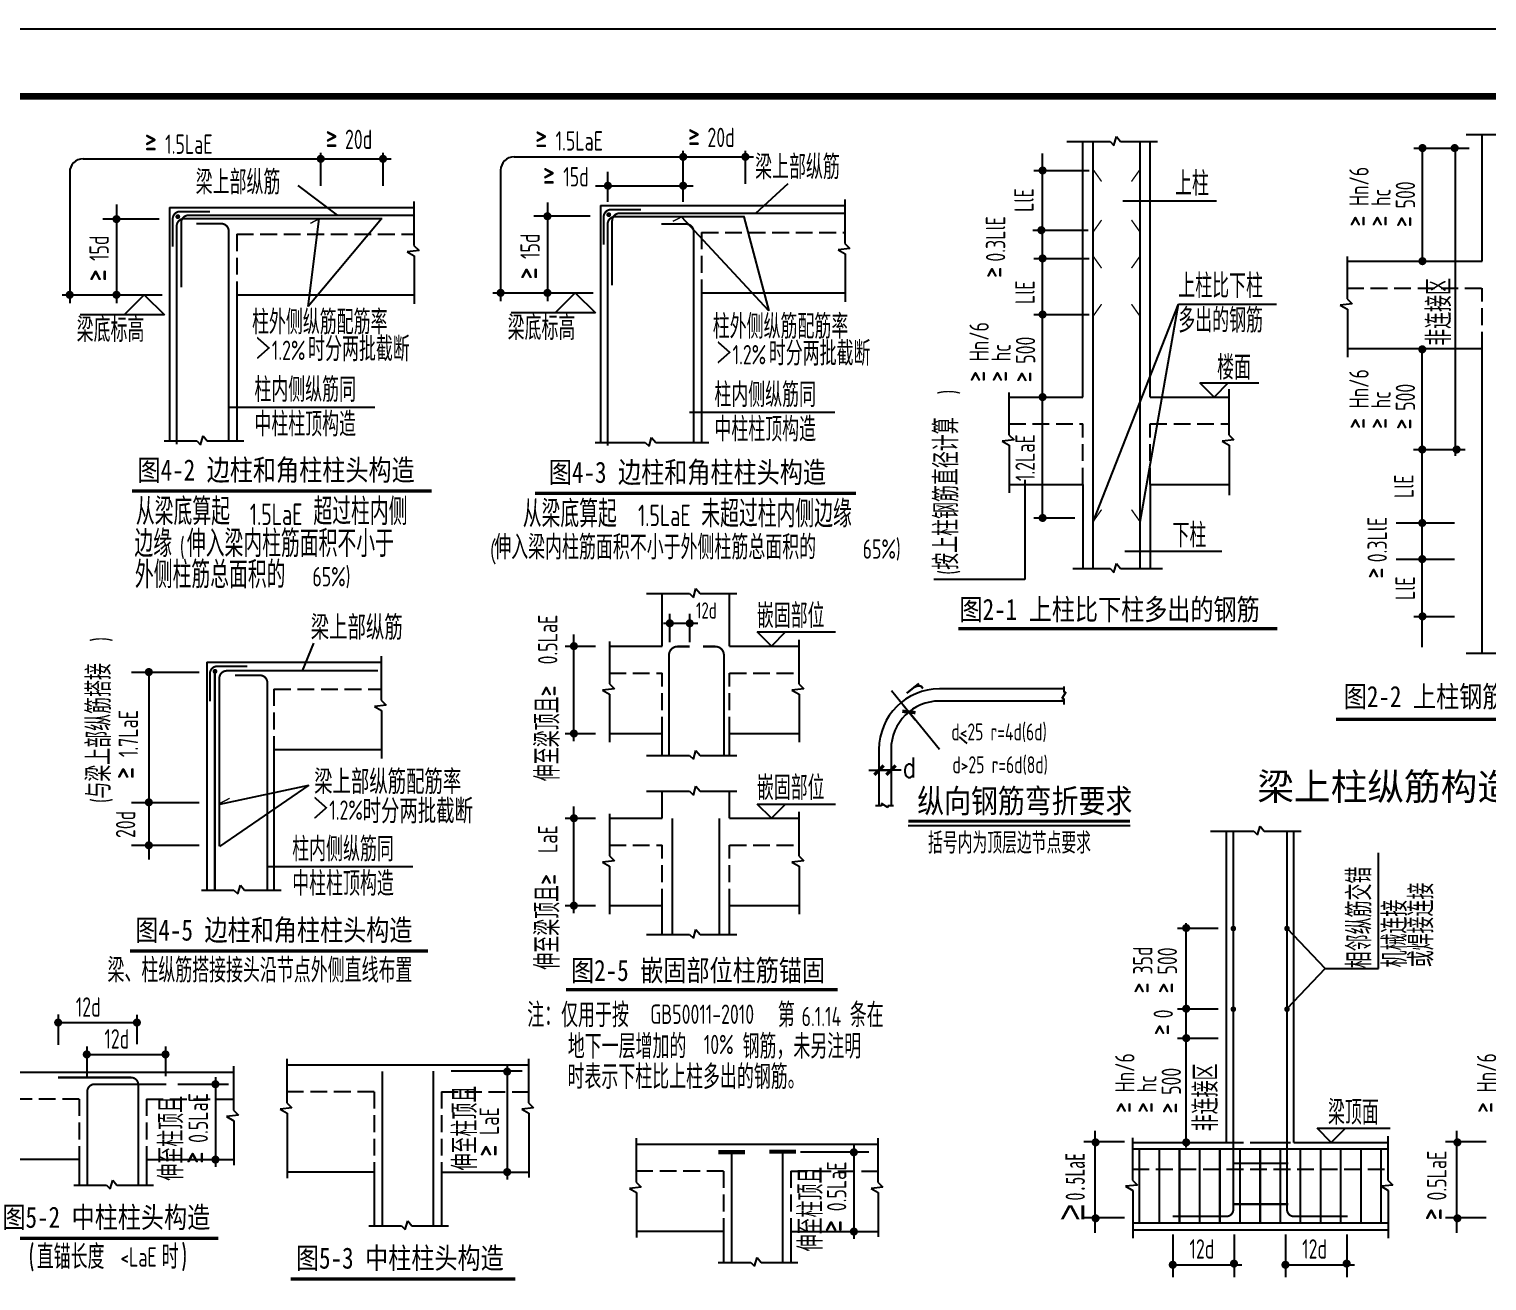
# Model space of a CAD drawing. Extents: x 250899 to 636064, y 268083 to 317384.
# Drawn here: x 470606 to 492294, y 295121 to 313733 of the extents above; entities that cross this region are included whole.
import ezdxf

# ---------------------------------------------------------------- set-up
doc = ezdxf.new("R2010")
doc.units = 0
doc.header["$LTSCALE"] = 1000
doc.header["$MEASUREMENT"] = 0
doc.linetypes.add('DASH', pattern=[0.35, 0.25, -0.1])
for name, color, linetype in [('PUB_TITLE', 4, 'Continuous'), ('TEXT', 7, 'Continuous'), ('文字', 7, 'Continuous'), ('标注', 3, 'Continuous'), ('轮廓', 2, 'Continuous'), ('轮廓1', 30, 'Continuous'), ('钢筋1', 1, 'Continuous')]:
    doc.layers.add(name, color=color, linetype=linetype)
doc.styles.add('-宋体', font='SimSun.ttf', dxfattribs={"width": 0.8})
doc.styles.add('10', font='SimSun.ttf', dxfattribs={"width": 0.7, "height": 300})
doc.styles.add('_HZTXT', font='gs_txt.shx', dxfattribs={"width": 0.8, "bigfont": 'gs_hztxt.shx'})
doc.styles.add('_TXT', font='TXT', dxfattribs={"width": 1.028571})
doc.styles.add('BW_Rein', font='Tssdeng.shx', dxfattribs={"width": 0.7, "bigfont": 'hztxt.shx'})
doc.styles.add('DIM_FONT', font='SIMPLEX.shx', dxfattribs={"width": 0.8})
doc.styles.add('HZ', font='txt', dxfattribs={"width": 0.8, "bigfont": 'hztxt'})
doc.dimstyles.new('AXIS', dxfattribs={"dimtxt": 300, "dimasz": 1, "dimexe": 250, "dimexo": 300, "dimgap": 150, "dimtad": 1, "dimdec": 0, "dimzin": 0, "dimdsep": 46, "dimtxsty": 'DIM_FONT', "dimblk": '_DIMX', "dimcen": 0.9, "dimse1": 1, "dimse2": 1, "dimclrt": 7, "dimadec": 0, "dimazin": 0, "dimtfac": 1, "dimtdec": 0, "dimtix": 1, "dimtmove": 2, "dimatfit": 3, "dimldrblk": '_DIMX', "dimfxl": 1, "dimtolj": 1, "dimtzin": 0, "dimarcsym": 0})
doc.dimstyles.new('NORMAL', dxfattribs={"dimtxt": 300, "dimasz": 1, "dimexe": 250, "dimexo": 300, "dimgap": 150, "dimtad": 1, "dimdec": 0, "dimzin": 0, "dimdsep": 46, "dimtxsty": 'DIM_FONT', "dimblk": '_DIMX', "dimcen": -100, "dimdle": 100, "dimclrt": 7, "dimadec": 0, "dimazin": 0, "dimtfac": 0.001125, "dimtdec": 0, "dimtix": 1, "dimtmove": 2, "dimatfit": 3, "dimldrblk": '_DIMX', "dimfxl": 1, "dimtolj": 1, "dimtzin": 0, "dimarcsym": 0})

# ---------------------------------------------------------------- blocks, each defined once
blk = doc.blocks.new('_DIMX')
blk.add_line((-150, 0), (150, 0))
at = {"const_width": 50}
blk.add_lwpolyline([(-70, -70), (70, 70)], dxfattribs=at)
blk = doc.blocks.new('*D200')
at = {"layer": 'Defpoints', "color": 0, "transparency": 16777216}
for p in [(483695, 303580), (484150, 303022)]:
    blk.add_point(p, dxfattribs=at)
at = {"layer": '标注', "color": 0, "lineweight": -2, "transparency": 16777216}
for p, q in [((483437, 303897), (483694, 303581)), ((484150, 303022), (483695, 303580))]:
    blk.add_line(p, q, dxfattribs=at)
at = {"layer": '标注', "color": 0, "lineweight": -2, "transparency": 16777216, "rotation": 309.1914597175174}
blk.add_blockref('_DIMX', (483695, 303580), dxfattribs=at)
at = {"layer": '标注', "color": 7, "transparency": 16777216, "insert": (483817, 303945), "char_height": 350, "attachment_point": 5, "rotation": 309.1915, "style": 'DIM_FONT'}
blk.add_mtext('\\A1;r', dxfattribs=at)
blk = doc.blocks.new('*D199')
at = {"layer": 'Defpoints', "color": 0, "transparency": 16777216}
for p in [(483249, 302715), (483249, 302552), (483429, 302552)]:
    blk.add_point(p, dxfattribs=at)
at = {"layer": '标注', "color": 0, "lineweight": -2, "transparency": 16777216}
for p, q in [((483248, 302715), (483247, 302715)), ((483429, 302715), (483249, 302715)), ((483430, 302715), (483431, 302715))]:
    blk.add_line(p, q, dxfattribs=at)
blk.add_blockref('_DIMX', (483249, 302715), dxfattribs=at)
at = {"layer": '标注', "color": 0, "lineweight": -2, "transparency": 16777216, "rotation": 180}
blk.add_blockref('_DIMX', (483429, 302715), dxfattribs=at)
at = {"layer": '标注', "color": 7, "transparency": 16777216, "insert": (483702, 302754), "char_height": 300, "attachment_point": 5, "style": 'DIM_FONT'}
blk.add_mtext('\\A1;d', dxfattribs=at)

msp = doc.modelspace()

# ---------------------------------------------------------------- linework, layer by layer
at = {"layer": 'PUB_TITLE'}
msp.add_lwpolyline([(448275.8, 271733.2), (507675.8, 271733.2), (507675.8, 313733.2), (448275.8, 313733.2)], close=True, dxfattribs=at)
at = {"layer": 'PUB_TITLE', "const_width": 100}
msp.add_lwpolyline([(450775.8, 272733.2), (506675.8, 272733.2), (506675.8, 312733.2), (450775.8, 312733.2)], close=True, dxfattribs=at)
at = {"layer": '文字'}
for p, q in [((484443.4, 303212), (484556.8, 303108.8)), ((483684.4, 301891.6), (486985.4, 301891.6)), ((487096.2, 296544), (486919.4, 296526.3)), ((487021.1, 296619.2), (487096.2, 296544))]:
    msp.add_line(p, q, dxfattribs=at)
at = {"layer": '文字', "const_width": 30}
for points in [[(473296.2, 311021.8), (472852.2, 311021.8, 0.4142136), (472742.2, 310911.8), (472742.2, 310500.4)], [(479708, 311050.9), (479264, 311050.9, 0.4142136), (479154, 310940.9), (479154, 310529.4)], [(473850, 304260.1), (473406, 304260.1, 0.4142136), (473296, 304150.1), (473296, 303738.7)]]:
    msp.add_lwpolyline(points, format="xyb", dxfattribs=at)
at = {"layer": '文字', "const_width": 36}
for points in [[(479211.5, 310974.7, 1), (479247.5, 310974.7, 1)], [(472799.6, 310945.6, 1), (472835.6, 310945.6, 1)], [(473353.4, 304183.9, 1), (473389.4, 304183.9, 1)]]:
    msp.add_lwpolyline(points, format="xyb", close=True, dxfattribs=at)
at = {"layer": '文字'}
for points, const_width in [([(472138.8, 306866.1), (476594.5, 306866.1)], 50), ([(478129.9, 306831.7), (482908.9, 306831.7)], 50), ([(484429.7, 304817.1), (489177.7, 304817.1)], 50), ([(490049.7, 303469.7), (494889.1, 303469.7)], 50), ([(483686.1, 301955), (486985.4, 301955)], 45), ([(472105.5, 300024.8), (476538.6, 300024.8)], 50), ([(478595.2, 299448.7), (482637.2, 299448.7)], 50), ([(470128.4, 295753.9), (473419.8, 295753.9)], 50), ([(474495, 295147), (477841.8, 295147)], 50)]:
    msp.add_lwpolyline(points, dxfattribs=dict(at, const_width=const_width))
at = {"layer": '标注'}
for p, q in [((486745.9, 312005), (486784.8, 312135.8)), ((486784.8, 312135.8), (486844.9, 312061.6)), ((491987.1, 312168.2), (492630.1, 312168.2)), ((474944.9, 311405.6), (474944.9, 311894.2)), ((475871, 311405.6), (475871, 311894.2)), ((480336.8, 311165.1), (480336.8, 311923.2)), ((481262.9, 311434.6), (481262.9, 311923.2)), ((485684.3, 308262.4), (485684.3, 311883.6)), ((486046.4, 312061.6), (486689.4, 312061.6)), ((486689.4, 312061.6), (486745.9, 312005)), ((486844.9, 312061.6), (487394.4, 312061.6)), ((491207.2, 311965.5), (492030.1, 311965.5)), ((491336, 310283.6), (491336, 311965.5)), ((491828.8, 307391), (491828.8, 311909.3)), ((471409.2, 311805.3), (475992.6, 311805.3)), ((477821, 311834.4), (481384.4, 311834.4)), ((471209.2, 311605.3), (471209.2, 309657.4)), ((477621, 311634.4), (477621, 309686.4)), ((479216.7, 311165.1), (479216.7, 311610)), ((481417.6, 310995.5), (481897.8, 311439.8)), ((485555.5, 311632.1), (486378.4, 311632.1)), ((475195.2, 310966.4), (474607, 311410.8)), ((479031.2, 311403.1), (480486.3, 311403.1)), ((471905.6, 311127.2), (471905.6, 309657.4)), ((476331.7, 311170.2), (476331.7, 310516.7)), ((478317.4, 311156.2), (478317.4, 309686.4)), ((482743.5, 311199.3), (482743.5, 310545.8)), ((486876.1, 311181.2), (488271.6, 311181.2)), ((471704.8, 310914.7), (472539, 310914.7)), ((474756.5, 309611), (474922.2, 310914.1)), ((475848.6, 310914.1), (474756.5, 309611)), ((478116.6, 310958.3), (478950.8, 310958.3)), ((481611.6, 309545.7), (480314.1, 310943.2)), ((481240.5, 310943.2), (481611.6, 309545.7)), ((485537.2, 310744), (486360.1, 310744)), ((476406.8, 310441.6), (476230.1, 310423.9)), ((476230.1, 310423.9), (476336.1, 310362)), ((476331.7, 310516.7), (476406.8, 310441.6)), ((476336.1, 310362), (476336.1, 309651)), ((482818.6, 310470.6), (482641.9, 310452.9)), ((482641.9, 310452.9), (482747.9, 310391)), ((482743.5, 310545.8), (482818.6, 310470.6)), ((482747.9, 310391), (482747.9, 309680.1)), ((490215.1, 310351.3), (490215.1, 309723.1)), ((485555.5, 310324.5), (486378.4, 310324.5)), ((471095.1, 309783.1), (472584, 309783.1)), ((472318.1, 309783.8), (472018.1, 309483.8)), ((472318.1, 309783.8), (472618.1, 309483.8)), ((477507, 309812.1), (478995.8, 309812.1)), ((478730, 309812.8), (478430, 309512.8)), ((478730, 309812.8), (479030, 309512.8)), ((490215.1, 309723.1), (490290.2, 309648)), ((472618.1, 309483.8), (471364.9, 309483.8)), ((479030, 309512.8), (477776.7, 309512.8)), ((485555.5, 309489.9), (486378.4, 309489.9)), ((486434.3, 306408.6), (487707.9, 309646.2)), ((487134.3, 306408.6), (487707.9, 309646.2)), ((487707.9, 309646.2), (489165.4, 309646.2)), ((490290.2, 309648), (490113.4, 309630.3)), ((490113.4, 309630.3), (490219.5, 309568.4)), ((490219.5, 309568.4), (490219.5, 308857.4)), ((491332.9, 304543.7), (491332.9, 308983.6)), ((485684.3, 306465.1), (485684.3, 308548.8)), ((488235.4, 308262.4), (488025.4, 308472.4)), ((488025.4, 308472.4), (488901.6, 308472.4)), ((488445.4, 308472.4), (488235.4, 308262.4)), ((485184.3, 308330), (485184.3, 307701.9)), ((488455.2, 308382.2), (488455.2, 307701.9)), ((473586.7, 308114.4), (475749, 308114.4)), ((480430.9, 308038.3), (482593.2, 308038.3)), ((472616.9, 307609.7), (473100, 307609.7)), ((473100, 307609.7), (473156.5, 307553.1)), ((473156.5, 307553.1), (473195.4, 307683.9)), ((473195.4, 307683.9), (473255.4, 307609.7)), ((473255.4, 307609.7), (473799.8, 307609.7)), ((479028.8, 307587.6), (479772.3, 307587.6)), ((479772.3, 307587.6), (479828.8, 307531)), ((479828.8, 307531), (479867.7, 307661.8)), ((479867.7, 307661.8), (479927.7, 307587.6)), ((479927.7, 307587.6), (480716.7, 307587.6)), ((485259.4, 307626.8), (485082.6, 307609.1)), ((485082.6, 307609.1), (485188.7, 307547.2)), ((485184.3, 307701.9), (485259.4, 307626.8)), ((485188.7, 307547.2), (485188.7, 306836.2)), ((488530.3, 307626.8), (488353.6, 307609.1)), ((488353.6, 307609.1), (488459.6, 307547.2)), ((488455.2, 307701.9), (488530.3, 307626.8)), ((488459.6, 307547.2), (488459.6, 306802)), ((491204.1, 307482.4), (491971.8, 307482.4)), ((485418, 307030), (485418, 305551.2)), ((485555.5, 306465.1), (486161.8, 306465.1)), ((490945.6, 306390.1), (491810.4, 306390.1)), ((486907.8, 305970.2), (488350.4, 305970.2)), ((490945.6, 305853.4), (491810.4, 305853.4)), ((486133.3, 305712.5), (486689.4, 305712.5)), ((486689.4, 305712.5), (486745.9, 305655.9)), ((486745.9, 305655.9), (486784.8, 305786.7)), ((486784.8, 305786.7), (486844.9, 305712.5)), ((486844.9, 305712.5), (487469, 305712.5)), ((480488.2, 305284.2), (480527.1, 305415)), ((480527.1, 305415), (480587.2, 305340.8)), ((485418, 305551.2), (484067.9, 305551.2)), ((479788.7, 305340.8), (480431.7, 305340.8)), ((480431.7, 305340.8), (480488.2, 305284.2)), ((480587.2, 305340.8), (481136.7, 305340.8)), ((480137.7, 304618.8), (480137.7, 305038.1)), ((480434.3, 304618.8), (480434.3, 305038.1)), ((491207.2, 305001.1), (491813.5, 305001.1)), ((478711.1, 303146.5), (478711.1, 304732.9)), ((480045.6, 304898.4), (480557.2, 304898.4)), ((481438.9, 304769.1), (482604, 304769.1)), ((481648.9, 304559.1), (481438.9, 304769.1)), ((481858.9, 304769.1), (481648.9, 304559.1)), ((474671.5, 304192.2), (474840.1, 304601.5)), ((478582.3, 304559.1), (479032.9, 304559.1)), ((479238.1, 304626.7), (479238.1, 303998.6)), ((482056.3, 304652.1), (482056.3, 303998.6)), ((475844.3, 304408.5), (475844.3, 303755)), ((491987.1, 304454.4), (492630.1, 304454.4)), ((472131.2, 304173.4), (473137.7, 304173.4)), ((472387.1, 304172.8), (472387.1, 301386.3)), ((479313.3, 303923.4), (479136.5, 303905.7)), ((479136.5, 303905.7), (479242.5, 303843.8)), ((479238.1, 303998.6), (479313.3, 303923.4)), ((479242.5, 303843.8), (479242.5, 303132.8)), ((482131.4, 303923.4), (481954.6, 303905.7)), ((481954.6, 303905.7), (482060.7, 303843.8)), ((482056.3, 303998.6), (482131.4, 303923.4)), ((482060.7, 303843.8), (482060.7, 303132.8)), ((486032, 303873.7), (485972, 303780.9)), ((486002.5, 303960.2), (486002.5, 303873.7)), ((486002.5, 303873.7), (486032, 303873.7)), ((475919.4, 303679.8), (475742.6, 303662.2)), ((475742.6, 303662.2), (475848.7, 303600.2)), ((475844.3, 303755), (475919.4, 303679.8)), ((485972, 303780.9), (486002.5, 303780.9)), ((486002.5, 303780.9), (486002.5, 303692.2)), ((475848.7, 303600.2), (475848.7, 302889.3)), ((478582.3, 303259.1), (479032.9, 303259.1)), ((480488.2, 302877.6), (480527.1, 303008.4)), ((480527.1, 303008.4), (480587.2, 302934.1)), ((479788.7, 302934.1), (480431.7, 302934.1)), ((480431.7, 302934.1), (480488.2, 302877.6)), ((480587.2, 302934.1), (481136.7, 302934.1)), ((474767.2, 302491.5), (473436.2, 301581.4)), ((473442.9, 302210.9), (474767.2, 302491.5)), ((479788.7, 302401.3), (480431.7, 302401.3)), ((480431.7, 302401.3), (480488.2, 302344.8)), ((480488.2, 302344.8), (480527.1, 302475.6)), ((480527.1, 302475.6), (480587.2, 302401.3)), ((480587.2, 302401.3), (481136.7, 302401.3)), ((472131.2, 302236.1), (473137.7, 302236.1)), ((478711.1, 300587.3), (478711.1, 302173.8)), ((481438.9, 302209.9), (482604, 302209.9)), ((481648.9, 301999.9), (481438.9, 302209.9)), ((481858.9, 302209.9), (481648.9, 301999.9)), ((483289, 302186.6), (483200.4, 302186.6)), ((483289, 302217.1), (483289, 302186.6)), ((483381.8, 302157.1), (483289, 302217.1)), ((483381.8, 302186.6), (483381.8, 302157.1)), ((483468.3, 302186.6), (483381.8, 302186.6)), ((478582.3, 301999.9), (479032.9, 301999.9)), ((479238.1, 302067.5), (479238.1, 301439.4)), ((482056.3, 302092.9), (482056.3, 301439.4)), ((488183.2, 301808.5), (488826.2, 301808.5)), ((488826.2, 301808.5), (488882.7, 301752)), ((488882.7, 301752), (488921.6, 301882.8)), ((488921.6, 301882.8), (488981.6, 301808.5)), ((488981.6, 301808.5), (489531.2, 301808.5)), ((472131.2, 301597.1), (473137.7, 301597.1)), ((490680.4, 299767.5), (490680.4, 301486.3)), ((474149.9, 301282.6), (476312.1, 301282.6)), ((479313.3, 301364.2), (479136.5, 301346.6)), ((479136.5, 301346.6), (479242.5, 301284.7)), ((479238.1, 301439.4), (479313.3, 301364.2)), ((479242.5, 301284.7), (479242.5, 300573.7)), ((482131.4, 301364.2), (481954.6, 301346.6)), ((481954.6, 301346.6), (482060.7, 301284.7)), ((482056.3, 301439.4), (482131.4, 301364.2)), ((482060.7, 301284.7), (482060.7, 300573.7)), ((473170.7, 300929.7), (473653.8, 300929.7)), ((473653.8, 300929.7), (473710.3, 300873.1)), ((473710.3, 300873.1), (473749.2, 301003.9)), ((473749.2, 301003.9), (473809.2, 300929.7)), ((473809.2, 300929.7), (474353.6, 300929.7)), ((478582.3, 300699.9), (479032.9, 300699.9)), ((487821.1, 297104.4), (487821.1, 300438.1)), ((479788.7, 300271.6), (480431.7, 300271.6)), ((480431.7, 300271.6), (480488.2, 300215.1)), ((480488.2, 300215.1), (480527.1, 300345.9)), ((480527.1, 300345.9), (480587.2, 300271.6)), ((480587.2, 300271.6), (481136.7, 300271.6)), ((487692.3, 300367.5), (488298.6, 300367.5)), ((489318.8, 300367.5), (489886.6, 299767.5)), ((489886.6, 299767.5), (489318.8, 299167.5)), ((489886.6, 299767.5), (490680.4, 299767.5)), ((471037.8, 299079.7), (471037.8, 298628.3)), ((472208.9, 299078.6), (472208.9, 298638.3)), ((487692.3, 299167.5), (488298.6, 299167.5)), ((470983.9, 298961.9), (472247.6, 298961.9)), ((487692.3, 298729.5), (488298.6, 298729.5)), ((471409.5, 298487.9), (472673.2, 298487.9)), ((471463.4, 298605.7), (471463.4, 298154.3)), ((472634.5, 298604.7), (472634.5, 298164.4)), ((474440.2, 298420.7), (474440.2, 297767.2)), ((478035.8, 298420.7), (478035.8, 297767.2)), ((473646.2, 298310.7), (473646.2, 297657.2)), ((477941.9, 298237.1), (476883.9, 298237.1)), ((477718.1, 298338), (477718.1, 296628.9)), ((472817.7, 298044.5), (473570.6, 298044.5)), ((473377.6, 298149.8), (473377.6, 296814.2)), ((473721.4, 297582), (473544.6, 297564.3)), ((473544.6, 297564.3), (473650.6, 297502.4)), ((473646.2, 297657.2), (473721.4, 297582)), ((474515.3, 297692.1), (474338.5, 297674.4)), ((474338.5, 297674.4), (474444.6, 297612.5)), ((474440.2, 297767.2), (474515.3, 297692.1)), ((474444.6, 297612.5), (474444.6, 296647.5)), ((478110.9, 297692.1), (477934.1, 297674.4)), ((477934.1, 297674.4), (478040.2, 297612.5)), ((478035.8, 297767.2), (478110.9, 297692.1)), ((478040.2, 297612.5), (478040.2, 296657.8)), ((473650.6, 297502.4), (473650.6, 296843.1)), ((486464, 295837), (486464, 297353.3)), ((489979.5, 297179.7), (489769.5, 297389.7)), ((489769.5, 297389.7), (490855.7, 297389.7)), ((490189.5, 297389.7), (489979.5, 297179.7)), ((491847.1, 295837), (491847.1, 297353.3)), ((479637.6, 297241.2), (479637.6, 296587.7)), ((482876.4, 297137.4), (482876.4, 295744.7)), ((483233.1, 297241.2), (483233.1, 296587.7)), ((486295.6, 297193.5), (486901.9, 297193.5)), ((487021.1, 297247.3), (487021.1, 296619.2)), ((488930.4, 297179.7), (489238.8, 297179.7)), ((490821.1, 297272.7), (490821.1, 296619.2)), ((491678.7, 297193.5), (492284.9, 297193.5)), ((483100.2, 297036.5), (482081.3, 297036.5)), ((471272.7, 296545.1), (471755.8, 296545.1)), ((471755.8, 296545.1), (471812.3, 296488.5)), ((471812.3, 296488.5), (471851.2, 296619.3)), ((471851.2, 296619.3), (471911.2, 296545.1)), ((471911.2, 296545.1), (472455.5, 296545.1)), ((479712.7, 296512.6), (479535.9, 296494.9)), ((479535.9, 296494.9), (479642, 296433)), ((479637.6, 296587.7), (479712.7, 296512.6)), ((483308.3, 296512.6), (483131.5, 296494.9)), ((483131.5, 296494.9), (483237.6, 296433)), ((483233.1, 296587.7), (483308.3, 296512.6)), ((486919.4, 296526.3), (487025.5, 296464.4)), ((490896.2, 296544), (490719.4, 296526.3)), ((490719.4, 296526.3), (490825.5, 296464.4)), ((490821.1, 296619.2), (490896.2, 296544)), ((479642, 296433), (479642, 295763.3)), ((483237.6, 296433), (483237.6, 295773.6)), ((487025.5, 296464.4), (487025.5, 295753.5)), ((490825.5, 296464.4), (490825.5, 295753.5)), ((486295.6, 296064.8), (486901.9, 296064.8)), ((491678.7, 296064.8), (492284.9, 296064.8)), ((475662.2, 295938.2), (476145.3, 295938.2)), ((476145.3, 295938.2), (476201.8, 295881.7)), ((476201.8, 295881.7), (476240.7, 296012.5)), ((476240.7, 296012.5), (476300.7, 295938.2)), ((476300.7, 295938.2), (476845.1, 295938.2)), ((487621.1, 295811.4), (487621.1, 295173.9)), ((488533.6, 295811.4), (488533.6, 295173.9)), ((489297.1, 295811.4), (489297.1, 295173.9)), ((490209.6, 295811.4), (490209.6, 295173.9)), ((480859.6, 295394.8), (481342.7, 295394.8)), ((481342.7, 295394.8), (481399.2, 295338.2)), ((481399.2, 295338.2), (481438.1, 295469)), ((481438.1, 295469), (481498.1, 295394.8)), ((481498.1, 295394.8), (482042.4, 295394.8)), ((487592.3, 295359.6), (488650, 295359.6)), ((489268.4, 295359.6), (490326, 295359.6))]:
    msp.add_line(p, q, dxfattribs=at)
at = {"layer": '标注', "const_width": 60}
for points in [[(480306.8, 311834.4, 1), (480366.8, 311834.4, 1)], [(481232.9, 311834.4, 1), (481292.9, 311834.4, 1)], [(491306, 311965.5, 1), (491366, 311965.5, 1)], [(491784.9, 311965.5, 1), (491844.9, 311965.5, 1)], [(474914.9, 311805.3, 1), (474974.9, 311805.3, 1)], [(475841, 311805.3, 1), (475901, 311805.3, 1)], [(485654.3, 311632.1, 1), (485714.3, 311632.1, 1)], [(479186.7, 311405.4, 1), (479246.7, 311405.4, 1)], [(480306.8, 311405.4, 1), (480366.8, 311405.4, 1)], [(478287.4, 310951.9, 1), (478347.4, 310951.9, 1)], [(471875.6, 310908.3, 1), (471935.6, 310908.3, 1)], [(485636, 310744, 1), (485696, 310744, 1)], [(485654.3, 310324.5, 1), (485714.3, 310324.5, 1)], [(491306, 310283.6, 1), (491366, 310283.6, 1)], [(471179.2, 309783.1, 1), (471239.2, 309783.1, 1)], [(471875.6, 309783.1, 1), (471935.6, 309783.1, 1)], [(477591, 309812.1, 1), (477651, 309812.1, 1)], [(478287.4, 309812.1, 1), (478347.4, 309812.1, 1)], [(485654.3, 309489.9, 1), (485714.3, 309489.9, 1)], [(491302.9, 308972.4, 1), (491362.9, 308972.4, 1)], [(485654.3, 308262.4, 1), (485714.3, 308262.4, 1)], [(485654.3, 308262.4, 1), (485714.3, 308262.4, 1)], [(491302.9, 307482.4, 1), (491362.9, 307482.4, 1)], [(491813.9, 307482.4, 1), (491873.9, 307482.4, 1)], [(485654.3, 306465.1, 1), (485714.3, 306465.1, 1)], [(491302.9, 306390.1, 1), (491362.9, 306390.1, 1)], [(491302.9, 305853.4, 1), (491362.9, 305853.4, 1)], [(480107.7, 304898.4, 1), (480167.7, 304898.4, 1)], [(480404.3, 304898.4, 1), (480464.3, 304898.4, 1)], [(491306, 305001.1, 1), (491366, 305001.1, 1)], [(478681.1, 304559.1, 1), (478741.1, 304559.1, 1)], [(472357.1, 304173.4, 1), (472417.1, 304173.4, 1)], [(478681.1, 303259.1, 1), (478741.1, 303259.1, 1)], [(472357.1, 302236.1, 1), (472417.1, 302236.1, 1)], [(478681.1, 301999.9, 1), (478741.1, 301999.9, 1)], [(472357.1, 301597.1, 1), (472417.1, 301597.1, 1)], [(478681.1, 300699.9, 1), (478741.1, 300699.9, 1)], [(487791.1, 300367.5, 1), (487851.1, 300367.5, 1)], [(487791.1, 299167.5, 1), (487851.1, 299167.5, 1)], [(471007.8, 298961.9, 1), (471067.8, 298961.9, 1)], [(472178.9, 298961.9, 1), (472238.9, 298961.9, 1)], [(487791.1, 298729.5, 1), (487851.1, 298729.5, 1)], [(471433.4, 298487.9, 1), (471493.4, 298487.9, 1)], [(472604.5, 298487.9, 1), (472664.5, 298487.9, 1)], [(477688.1, 298232.8, 1), (477748.1, 298232.8, 1)], [(473347.6, 298044.5, 1), (473407.6, 298044.5, 1)], [(486442.7, 297179.7, 1), (486502.7, 297179.7, 1)], [(487791.1, 297179.7, 1), (487851.1, 297179.7, 1)], [(491825.7, 297179.7, 1), (491885.7, 297179.7, 1)], [(473347.6, 296923.5, 1), (473407.6, 296923.5, 1)], [(482846.4, 297032.2, 1), (482906.4, 297032.2, 1)], [(477688.1, 296738.2, 1), (477748.1, 296738.2, 1)], [(486442.7, 296051, 1), (486502.7, 296051, 1)], [(491825.7, 296051, 1), (491885.7, 296051, 1)], [(482846.4, 295854, 1), (482906.4, 295854, 1)], [(487591.1, 295359.6, 1), (487651.1, 295359.6, 1)], [(488501.4, 295377.2, 1), (488561.4, 295377.2, 1)], [(489267.1, 295359.6, 1), (489327.1, 295359.6, 1)], [(490177.5, 295377.2, 1), (490237.5, 295377.2, 1)]]:
    msp.add_lwpolyline(points, format="xyb", close=True, dxfattribs=at)
at = {"layer": '标注'}
for centre in [(471409.2, 311605.3), (477821, 311634.4)]:
    msp.add_arc(centre, 200, 90, 180, dxfattribs=at)
at = {"layer": '轮廓'}
for p, q in [((492225, 310283.6), (492225, 312168.2)), ((486284.3, 308262.4), (486284.3, 312061.6)), ((487284.3, 308262.4), (487284.3, 312061.6)), ((472694.9, 311083.1), (476331.7, 311083.1)), ((472694.9, 311083.1), (472694.9, 307609.7)), ((479106.7, 311112.1), (482743.5, 311112.1)), ((479106.7, 311112.1), (479106.7, 307587.6)), ((490215.1, 310283.6), (492225, 310283.6)), ((473694.9, 309783.1), (476336.1, 309783.1)), ((473694.9, 309783.1), (473694.9, 307609.7)), ((480611.8, 309812.1), (482747.9, 309812.1)), ((480611.8, 309812.1), (480611.8, 307587.6)), ((490219.5, 308983.6), (492225, 308983.6)), ((492225, 304454.4), (492225, 308983.6)), ((485184.3, 308262.4), (486284.3, 308262.4)), ((487284.3, 308262.4), (488455.2, 308262.4)), ((485188.7, 306962.4), (486284.3, 306962.4)), ((486284.3, 306962.4), (486284.3, 305712.5)), ((487284.3, 306962.4), (488459.6, 306962.4)), ((487284.3, 306962.4), (487284.3, 305712.5)), ((480026.6, 304559.1), (480026.6, 305340.8)), ((481026.6, 304559.1), (481026.6, 305340.8)), ((479238.1, 304559.1), (480026.6, 304559.1)), ((481026.6, 304559.1), (482056.3, 304559.1)), ((473248.7, 304321.3), (475844.3, 304321.3)), ((473248.7, 304321.3), (473248.7, 300929.7)), ((486002.5, 303922.4), (484149.9, 303922.4)), ((486002.5, 303742.4), (484149.9, 303742.4)), ((479242.5, 303259.1), (480026.6, 303259.1)), ((480026.6, 302934.1), (480026.6, 303259.1)), ((481026.6, 302934.1), (481026.6, 303259.1)), ((481026.6, 303259.1), (482060.7, 303259.1)), ((474248.7, 303021.3), (475848.7, 303021.3)), ((474248.7, 303021.3), (474248.7, 300929.7)), ((483249.9, 303022.4), (483249.9, 302186.6)), ((483429.9, 303022.4), (483429.9, 302186.6)), ((480026.6, 301999.9), (480026.6, 302401.3)), ((481026.6, 301999.9), (481026.6, 302401.3)), ((479238.1, 301999.9), (480026.6, 301999.9)), ((481026.6, 301999.9), (482056.3, 301999.9)), ((488421.1, 297179.7), (488421.1, 301808.5)), ((489421.1, 297179.7), (489421.1, 301808.5)), ((479242.5, 300699.9), (480026.6, 300699.9)), ((480026.6, 300271.6), (480026.6, 300699.9)), ((481026.6, 300271.6), (481026.6, 300699.9)), ((481026.6, 300699.9), (482060.7, 300699.9)), ((470050.6, 298223.5), (473646.2, 298223.5)), ((474440.2, 298333.5), (478035.8, 298333.5)), ((479637.6, 297154), (483233.1, 297154)), ((487021.1, 297179.7), (488421.1, 297179.7)), ((489421.1, 297179.7), (490821.1, 297179.7)), ((471350.6, 296923.5), (470055.1, 296923.5)), ((471350.6, 296923.5), (471350.6, 296545.1)), ((472350.6, 296923.5), (473650.6, 296923.5)), ((472350.6, 296923.5), (472350.6, 296545.1)), ((475740.2, 296738.2), (474444.6, 296738.2)), ((475740.2, 296738.2), (475740.2, 295938.2)), ((476740.2, 296738.2), (476740.2, 295938.2)), ((476740.2, 296738.2), (478040.2, 296738.2)), ((480937.6, 295854), (479642, 295854)), ((480937.6, 295854), (480937.6, 295394.8)), ((481937.6, 295854), (481937.6, 295394.8)), ((481937.6, 295854), (483237.6, 295854)), ((487025.5, 295879.7), (490825.5, 295879.7))]:
    msp.add_line(p, q, dxfattribs=at)
for radius in [900, 720]:
    msp.add_arc((484149.9, 303022.4), radius, 90, 180, dxfattribs=at)
at = {"layer": '轮廓1', "linetype": 'DASH'}
for p, q in [((473694.9, 310683.1), (476331.7, 310683.1)), ((473694.9, 310683.1), (473694.9, 309783.1)), ((480611.8, 310712.1), (482743.5, 310712.1)), ((480611.8, 310712.1), (480611.8, 309812.1)), ((490215.1, 309883.6), (492225, 309883.6)), ((492225, 308983.6), (492225, 309883.6)), ((485184.3, 307862.4), (486284.3, 307862.4)), ((486284.3, 306962.4), (486284.3, 307862.4)), ((487284.3, 307862.4), (488455.2, 307862.4)), ((487284.3, 306962.4), (487284.3, 307862.4)), ((479238.1, 304159.1), (480026.6, 304159.1)), ((480026.6, 303259.1), (480026.6, 304159.1)), ((481026.6, 304159.1), (482056.3, 304159.1)), ((481026.6, 303259.1), (481026.6, 304159.1)), ((474248.7, 303921.3), (475844.3, 303921.3)), ((474248.7, 303921.3), (474248.7, 303021.3)), ((479238.1, 301599.9), (480026.6, 301599.9)), ((480026.6, 300699.9), (480026.6, 301599.9)), ((481026.6, 301599.9), (482056.3, 301599.9)), ((481026.6, 300699.9), (481026.6, 301599.9)), ((471350.6, 297823.5), (470055.1, 297823.5)), ((471350.6, 297823.5), (471350.6, 296923.5)), ((472350.6, 297823.5), (473646.2, 297823.5)), ((472350.6, 297823.5), (472350.6, 296923.5)), ((475740.2, 297933.5), (474444.6, 297933.5)), ((475740.2, 297933.5), (475740.2, 296738.2)), ((476740.2, 297933.5), (478035.8, 297933.5)), ((476740.2, 297933.5), (476740.2, 296738.2)), ((488421.1, 297179.7), (489421.1, 297179.7)), ((480937.6, 296754), (479642, 296754)), ((480937.6, 296754), (480937.6, 295854)), ((481937.6, 296754), (483233.1, 296754)), ((481937.6, 296754), (481937.6, 295854)), ((487021.1, 296779.7), (490821.1, 296779.7))]:
    msp.add_line(p, q, dxfattribs=at)
at = {"layer": '钢筋1'}
for points, const_width in [([(486434.3, 305712.5), (486434.3, 312061.6)], 30), ([(487134.3, 305712.5), (487134.3, 312061.6)], 30), ([(486434.3, 311648.3), (486561.9, 311467.9)], 20), ([(487134.3, 311648.3), (487006.7, 311467.9)], 20), ([(474939.5, 310923.1), (474790.3, 310845.6)], 20), ([(480331.4, 310952.1), (480182.2, 310874.6)], 20), ([(486434.3, 310714.9), (486561.9, 310895.3)], 20), ([(487134.3, 310714.9), (487006.7, 310895.3)], 20), ([(486434.3, 310360), (486561.9, 310179.6)], 20), ([(487134.3, 310360), (487006.7, 310179.6)], 20), ([(486434.3, 309462.9), (486561.9, 309643.4)], 20), ([(487134.3, 309462.9), (487006.7, 309643.4)], 20), ([(486434.3, 306408.6), (486561.9, 306589)], 20), ([(487134.3, 306408.6), (487006.7, 306589)], 20), ([(473588.4, 302295.7), (473439.2, 302218.2)], 20), ([(480176.6, 300271.6), (480176.6, 301999.9)], 30), ([(480876.6, 300271.6), (480876.6, 301999.9)], 30), ([(475860.2, 295938.2), (475860.2, 298234.9)], 30), ([(476620.2, 295938.2), (476620.2, 298240.7)], 30), ([(480857.9, 297034.3), (481257.3, 297034.3)], 60), ([(481057.6, 295394.8), (481057.6, 297034.3)], 30), ([(481617.9, 297040.1), (482017.3, 297040.1)], 60), ([(481817.6, 295394.8), (481817.6, 297040.1)], 30), ([(487021.1, 297079.7), (490821.1, 297079.7)], 30), ([(487121.1, 297079.7), (487121.1, 295979.7)], 30), ([(487421.1, 297079.7), (487421.1, 295979.7)], 30), ([(487721.1, 297079.7), (487721.1, 295979.7)], 30), ([(488021.1, 297079.7), (488021.1, 295979.7)], 30), ([(488321.1, 297079.7), (488321.1, 295979.7)], 30), ([(488621.1, 297079.7), (488621.1, 295979.7)], 30), ([(488921.1, 297079.7), (488921.1, 295979.7)], 30), ([(489221.1, 297079.7), (489221.1, 295979.7)], 30), ([(489521.1, 297079.7), (489521.1, 295979.7)], 30), ([(489821.1, 297079.7), (489821.1, 295979.7)], 30), ([(490121.1, 297079.7), (490121.1, 295979.7)], 30), ([(490421.1, 297079.7), (490421.1, 295979.7)], 30), ([(490721.1, 297079.7), (490721.1, 295979.7)], 30), ([(488521.1, 296867.3), (489341.8, 296867.3)], 30), ([(488521.1, 296260.8), (489341.8, 296260.8)], 30), ([(487025.5, 295979.7), (490825.5, 295979.7)], 30)]:
    msp.add_lwpolyline(points, dxfattribs=dict(at, const_width=const_width))
at = {"layer": '钢筋1', "linetype": 'DASH', "const_width": 30}
for points in [[(479280.1, 309923.2), (479280.1, 310884.8, -0.4124601), (479390.1, 310995.5), (482743.5, 310995.5)], [(472868.3, 309894.1), (472868.3, 310855.8, -0.4124601), (472978.3, 310966.4), (476331.7, 310966.4)]]:
    msp.add_lwpolyline(points, format="xyb", dxfattribs=at)
at = {"layer": '钢筋1', "const_width": 30}
for points in [[(472801.4, 307562), (472801.4, 310805.4, -0.4142136), (472911.4, 310915.4), (475858.4, 310915.4)], [(473574.9, 307609.7), (473574.9, 310730.6, 0.4142136), (473464.9, 310840.6), (473094.9, 310840.6)], [(479213.2, 307540), (479213.2, 310834.5, -0.4142136), (479323.2, 310944.5), (481250.3, 310944.5)], [(480491.8, 307587.6), (480491.8, 310725, 0.4142136), (480381.8, 310835), (480011.8, 310835)], [(473368.7, 300929.7), (473368.7, 304172.8, -0.0069987), (473368.7, 304175.9, -0.0069987)], [(473436.2, 301581.4), (473436.2, 304081.5, -0.4124601), (473546.2, 304192.2), (475796.9, 304192.2)], [(474149.5, 300929.7), (474149.5, 304015.3, 0.4142136), (474039.5, 304125.3), (473669.5, 304125.3)], [(487621.1, 296079.7), (488421.1, 296079.7, 0.4142136), (488521.1, 296179.7), (488521.1, 301808.5)], [(490221.1, 296079.7), (489421.1, 296079.7, -0.4142136), (489321.1, 296179.7), (489321.1, 301808.5)], [(472230.6, 296545.1), (472230.6, 298034.5, 0.4142136), (472120.6, 298144.5), (471033.7, 298144.5)], [(471470.6, 296545.1), (471470.6, 297934.5, -0.4142136), (471580.6, 298044.5), (472645.3, 298044.5)]]:
    msp.add_lwpolyline(points, format="xyb", dxfattribs=at)
at = {"layer": '钢筋1'}
for points in [[(480434.3, 304553.4, 30, 30, 0), (480253.6, 304553.4, 30, 30, 0.4142136), (480126.1, 304425.9, 30, 30, 0), (480126.1, 302934.1, 30, 30, 0), (480126.1, 302934.1, 0, 0, 0)], [(480634.1, 304553.4, 30, 30, 0), (480814.8, 304553.4, 30, 30, -0.4142136), (480942.3, 304425.9, 30, 30, 0), (480942.3, 302934.1, 30, 30, 0), (480942.3, 302934.1, 0, 0, 0)]]:
    msp.add_lwpolyline(points, format="xyseb", dxfattribs=at)
at = {"layer": '钢筋1', "const_width": 41.5}
for points in [[(488501.6, 300359.8, 1), (488543, 300359.8, 1)], [(489299.6, 300359.8, 1), (489341.1, 300359.8, 1)], [(488501.6, 299159.8, 1), (488543, 299159.8, 1)], [(489299.6, 299159.8, 1), (489341.1, 299159.8, 1)]]:
    msp.add_lwpolyline(points, format="xyb", close=True, dxfattribs=at)

# ---------------------------------------------------------------- texts
at = {"layer": 'TEXT', "style": 'BW_Rein', "width": 0.7}
for s, height, rotation, p in [('15d', 288, 360, (478553, 311394.5)), ('15d', 288, 90, (471790.8, 310286.7)), ('15d', 288, 90, (478202.6, 310315.7)), ('柱外侧纵筋配筋率', 360, 360, (473921.9, 309196.2)), ('柱外侧纵筋配筋率', 360, 360, (480777, 309130.9)), ('＞', 360, 360, (473965, 308796)), ('1.2%', 288, 360, (474216.8, 308813.9)), ('时分两批截断', 360, 360, (474756.6, 308796)), ('＞', 360, 360, (480820.1, 308730.7)), ('时分两批截断', 360, 360, (481611.6, 308730.7)), ('1.2%', 288, 360, (481071.9, 308748.6)), ('12d', 240, 360, (480527.7, 304969.4)), ('伸至柱顶且', 360, 90, (482414.5, 295559.2))]:
    msp.add_text(s, height=height, rotation=rotation, dxfattribs=at).set_placement(p)
at = {"layer": '文字'}
for s, height, rotation, style, width, p in [('≥', 400, 360, 'BW_Rein', 0.7, (472325.8, 311867.2)), ('1.5LaE', 288, 360, 'BW_Rein', 0.7, (472630.1, 311879.3)), ('≥', 400, 360, 'BW_Rein', 0.7, (475015.5, 311918.2)), ('20d', 288, 360, 'BW_Rein', 0.7, (475305.7, 311950.7)), ('≥', 400, 360, 'BW_Rein', 0.7, (478134.5, 311915.9)), ('1.5LaE', 288, 360, 'BW_Rein', 0.7, (478438.8, 311928)), ('≥', 400, 360, 'BW_Rein', 0.7, (480407.4, 311947.3)), ('20d', 288, 360, 'BW_Rein', 0.7, (480697.6, 311979.7)), ('梁上部纵筋', 360, 360, 'BW_Rein', 0.7, (481407.3, 311502.1)), ('梁上部纵筋', 360, 360, 'BW_Rein', 0.7, (473084.3, 311275.2)), ('≥', 400, 360, 'BW_Rein', 0.7, (478249.1, 311371.2)), ('上柱', 360, 360, 'BW_Rein', 0.7, (487654.1, 311256.3)), ('Hn/6', 288, 90, 'BW_Rein', 0.7, (490534.9, 311103)), ('500', 288, 90, 'BW_Rein', 0.7, (491225.9, 311066.6)), ('LlE', 288, 90, 'BW_Rein', 0.7, (485550.7, 311016.1)), ('hc', 288, 90, 'BW_Rein', 0.7, (490861.8, 311103)), ('0.3LlE', 288, 90, 'BW_Rein', 0.7, (485128.6, 310276.6)), ('≥', 360, 90, 'BW_Rein', 0.7, (490534.9, 310797.6)), ('≥', 360, 90, 'BW_Rein', 0.7, (490861.8, 310797.6)), ('≥', 360, 90, 'BW_Rein', 0.7, (491225.9, 310789.7)), ('≥', 400, 90, 'BW_Rein', 0.7, (471814.1, 309982.8)), ('≥', 400, 90, 'BW_Rein', 0.7, (478226, 310011.8)), ('≥', 360, 90, 'BW_Rein', 0.7, (485128.6, 310035.5)), ('上柱比下柱', 360, 360, 'BW_Rein', 0.7, (487703.2, 309735.2)), ('LlE', 288, 90, 'BW_Rein', 0.7, (485565.3, 309643.6)), ('非连接区', 360, 90, 'BW_Rein', 0.7, (491762.8, 309025.2)), ('梁底标高', 360, 360, 'BW_Rein', 0.7, (477724.7, 309109.8)), ('多出的钢筋', 360, 360, 'BW_Rein', 0.7, (487703.2, 309221.8)), ('梁底标高', 360, 360, 'BW_Rein', 0.7, (471312.9, 309080.8)), ('Hn/6', 288, 90, 'BW_Rein', 0.7, (484883.1, 308794.5)), ('500', 288, 90, 'BW_Rein', 0.7, (485574.2, 308758)), ('hc', 288, 90, 'BW_Rein', 0.7, (485210.1, 308794.5)), ('楼面', 360, 360, 'BW_Rein', 0.7, (488280.6, 308522.4)), ('≥', 360, 90, 'BW_Rein', 0.7, (484883.1, 308489.1)), ('≥', 360, 90, 'BW_Rein', 0.7, (485210.1, 308489.1)), ('≥', 360, 90, 'BW_Rein', 0.7, (485574.2, 308481.2)), ('Hn/6', 288, 90, 'BW_Rein', 0.7, (490534.9, 308093.8)), ('柱内侧纵筋同', 360, 360, 'BW_Rein', 0.7, (473956.8, 308191.2)), ('柱内侧纵筋同', 360, 360, 'BW_Rein', 0.7, (480801, 308115.1)), ('500', 288, 90, 'BW_Rein', 0.7, (491225.9, 308057.4)), (')', 288, 90, 'BW_Rein', 0.7, (484431.2, 308300.7)), ('hc', 288, 90, 'BW_Rein', 0.7, (490861.8, 308093.8)), ('中柱柱顶构造', 360, 360, 'BW_Rein', 0.7, (473956.8, 307677.9)), ('中柱柱顶构造', 360, 360, 'BW_Rein', 0.7, (480801, 307601.8)), ('按上柱钢筋直径计算', 360, 90, 'BW_Rein', 0.7, (484431.2, 305694.4)), ('≥', 360, 90, 'BW_Rein', 0.7, (490534.9, 307788.4)), ('≥', 360, 90, 'BW_Rein', 0.7, (490861.8, 307788.4)), ('≥', 360, 90, 'BW_Rein', 0.7, (491225.9, 307780.5)), ('1.2LaE', 288, 90, 'BW_Rein', 0.7, (485568.3, 307013.1)), ('图4-2 边柱和角柱柱头构造', 315, 360, '-宋体', 0.8, (472218.7, 307021.3)), ('图4-3 边柱和角柱柱头构造', 315, 360, '-宋体', 0.8, (478338.2, 306986.9)), ('LlE', 288, 90, 'BW_Rein', 0.7, (491203.1, 306758.8)), ('从梁底算起', 400, 360, 'BW_Rein', 0.7, (472194.3, 306358.9)), ('1.5LaE', 320, 360, 'BW_Rein', 0.7, (473889.6, 306358.9)), ('超过柱内侧', 400, 360, 'BW_Rein', 0.7, (474835.4, 306358.9)), ('从梁底算起', 400, 360, 'BW_Rein', 0.7, (477949.4, 306324.5)), ('1.5LaE', 320, 360, 'BW_Rein', 0.7, (479665.1, 306342.9)), ('未超过柱内侧边缘', 400, 360, 'BW_Rein', 0.7, (480606.2, 306324.5)), ('0.3LlE', 288, 90, 'BW_Rein', 0.7, (490806.4, 305805.4)), ('边缘', 400, 360, 'BW_Rein', 0.7, (472171.9, 305882.8)), ('伸入梁内柱筋面积不小于', 400, 360, 'BW_Rein', 0.7, (472952.5, 305882.8)), ('伸入梁内柱筋面积不小于外侧柱筋总面积的', 360, 360, 'BW_Rein', 0.7, (477526.3, 305848)), ('下柱', 360, 360, 'BW_Rein', 0.7, (487617.6, 306025.9)), ('(', 288, 360, 'BW_Rein', 0.7, (472848.7, 305882.8)), ('(', 288, 360, '_TXT', 0.6, (477449.9, 305848)), ('65%)', 288, 360, 'BW_Rein', 0.7, (483007, 305858.7)), ('外侧柱筋总面积的', 400, 360, 'BW_Rein', 0.7, (472179.8, 305420)), ('65%)', 288, 360, 'BW_Rein', 0.7, (474820.2, 305447.5)), ('(', 288, 90, 'BW_Rein', 0.7, (484431.2, 305620.3)), ('≥', 360, 90, 'BW_Rein', 0.7, (490806.4, 305564.4)), ('LlE', 288, 90, 'BW_Rein', 0.7, (491223.3, 305244)), ('嵌固部位', 360, 360, 'BW_Rein', 0.7, (481432.1, 304829.6)), ('图2-1 上柱比下柱多出的钢筋', 315, 360, '-宋体', 0.8, (484447.8, 304947.9)), ('梁上部纵筋', 360, 360, '_HZTXT', 0.8, (474796, 304653.4)), ('0.5LaE', 288, 90, 'BW_Rein', 0.7, (478465.5, 304287.1)), (')', 288, 90, 'BW_Rein', 0.7, (471822.6, 304623.3)), ('与梁上部纵筋搭接', 360, 90, 'BW_Rein', 0.7, (471822.6, 302291.4)), ('伸至梁顶且≥', 360, 90, 'BW_Rein', 0.7, (478497.6, 302551.2)), ('图2-2 上柱钢筋直径比下柱大', 315, 360, '-宋体', 0.8, (490165.3, 303652.1)), ('1.7LaE', 288, 90, 'BW_Rein', 0.7, (472225.7, 302909.2)), ('d<25 r=4d(6d)', 252, 360, 'BW_Rein', 0.7, (484326.4, 303157.2)), ('梁上部纵筋配筋率', 360, 360, '_HZTXT', 0.8, (474846.4, 302358.5)), ('d>25 r=6d(8d)', 252, 360, 'BW_Rein', 0.7, (484342.3, 302669.4)), ('≥', 400, 90, 'BW_Rein', 0.7, (472225.7, 302582)), ('嵌固部位', 360, 360, 'BW_Rein', 0.7, (481432.1, 302270.5)), ('(', 288, 90, 'BW_Rein', 0.7, (471822.6, 302226.4)), ('＞', 360, 360, 'BW_Rein', 0.7, (474819.3, 301958.3)), ('1.2%', 288, 360, 'BW_Rein', 0.7, (475071.1, 301976.2)), ('时分两批截断', 360, 360, '_HZTXT', 0.8, (475567.2, 301922.7)), ('20d', 288, 90, 'BW_Rein', 0.7, (472185.1, 301705.5)), ('柱内侧纵筋同', 360, 360, 'BW_Rein', 0.7, (474520, 301359.4)), ('LaE', 288, 90, 'BW_Rein', 0.7, (478465.5, 301483.6)), ('括号内为顶层边节点要求', 315, 360, 'BW_Rein', 0.7, (483978.7, 301474)), ('中柱柱顶构造', 360, 360, 'BW_Rein', 0.7, (474520, 300846.1)), ('相邻纵筋交错', 360, 90, 'BW_Rein', 0.7, (490576.9, 299768.8)), ('伸至梁顶且≥', 360, 90, 'BW_Rein', 0.7, (478497.6, 299747.7)), ('或焊接连接', 360, 90, 'BW_Rein', 0.7, (491499.3, 299783.2)), ('机械连接', 360, 90, 'BW_Rein', 0.7, (491105.6, 299781.4)), ('图4-5 边柱和角柱柱头构造', 315, 360, '-宋体', 0.8, (472185.4, 300180)), ('梁、柱纵筋搭接接头沿节点外侧直线布置', 360, 360, 'BW_Rein', 0.7, (471772, 299557.1)), ('图2-5 嵌固部位柱筋锚固', 315, 360, '-宋体', 0.8, (478668.2, 299579.5)), ('35d', 288, 90, 'BW_Rein', 0.7, (487318.2, 299675.7)), ('500', 288, 90, 'BW_Rein', 0.7, (487683.7, 299675.9)), ('≥', 360, 90, 'BW_Rein', 0.7, (487318.2, 299394.7)), ('≥', 360, 90, 'BW_Rein', 0.7, (487683.7, 299394.9)), ('12d', 288, 360, 'BW_Rein', 0.7, (471299.8, 299048.7)), ('注：仅用于按', 360, 360, 'BW_Rein', 0.7, (478016.8, 298891.9)), ('第', 360, 360, 'BW_Rein', 0.7, (481744.9, 298891.9)), ('条在', 360, 360, 'BW_Rein', 0.7, (482814.7, 298891.9)), ('GB50011-2010', 288, 360, 'BW_Rein', 0.7, (479847, 298941.5)), ('6.1.14', 288, 360, 'BW_Rein', 0.7, (482099.1, 298907.7)), ('0', 288, 90, 'BW_Rein', 0.7, (487623, 299023.7)), ('12d', 288, 360, 'BW_Rein', 0.7, (471725.5, 298574.8)), ('≥', 360, 90, 'BW_Rein', 0.7, (487623, 298773.6)), ('地下一层增加的', 360, 360, 'BW_Rein', 0.7, (478620, 298425.6)), ('10%', 288, 360, 'BW_Rein', 0.7, (480643.5, 298491.7)), ('钢筋，未另注明', 360, 360, 'BW_Rein', 0.7, (481220.4, 298425.6)), ('Hn/6', 288, 90, 'BW_Rein', 0.7, (487051.5, 297922.2)), ('Hn/6', 288, 90, 'BW_Rein', 0.7, (492434.6, 297922.2)), ('时表示下柱比上柱多出的钢筋。', 360, 360, 'BW_Rein', 0.7, (478615.9, 297973.1)), ('500', 288, 90, 'BW_Rein', 0.7, (487742.6, 297885.8)), ('非连接区', 360, 90, 'BW_Rein', 0.7, (488292.1, 297344.7)), ('伸至柱顶且', 360, 90, 'BW_Rein', 0.7, (477271.4, 296763.3)), ('hc', 288, 90, 'BW_Rein', 0.7, (487378.5, 297922.2)), ('伸至柱顶且', 360, 90, 'BW_Rein', 0.7, (472901, 296610.8)), ('0.5LaE', 288, 90, 'BW_Rein', 0.7, (473265.6, 297172.7)), ('梁顶面', 360, 360, 'BW_Rein', 0.7, (489929.7, 297445.3)), ('LaE', 288, 90, 'BW_Rein', 0.7, (477595.7, 297289.7)), ('≥', 360, 90, 'BW_Rein', 0.7, (487051.5, 297616.8)), ('≥', 360, 90, 'BW_Rein', 0.7, (487378.5, 297616.8)), ('≥', 360, 90, 'BW_Rein', 0.7, (487742.6, 297608.9)), ('≥', 360, 90, 'BW_Rein', 0.7, (492434.6, 297616.8)), ('≥', 400, 90, 'BW_Rein', 0.7, (477623.5, 296966.1)), ('≥', 400, 90, 'BW_Rein', 0.7, (473258.8, 296862.5)), ('0.5LaE', 288, 90, '_TXT', 0.6, (486309.9, 296315.5)), ('0.5LaE', 288, 90, 'BW_Rein', 0.7, (491692.9, 296315.5)), ('0.5LaE', 288, 90, 'BW_Rein', 0.7, (482764.4, 296155.4)), ('图5-2 中柱柱头构造', 315, 360, '-宋体', 0.8, (470208.3, 295909.1)), ('≥', 400, 90, '_HZTXT', 0.8, (486303.1, 296020.8)), ('≥', 400, 90, 'BW_Rein', 0.7, (491686.1, 296020.8)), ('≥', 400, 90, 'BW_Rein', 0.7, (482757.6, 295845.2)), ('(', 360, 360, 'BW_Rein', 0.7, (470597.3, 295297.4)), ('直锚长度', 360, 360, 'BW_Rein', 0.7, (470718.8, 295297.4)), ('<LaE', 288, 360, 'BW_Rein', 0.7, (471960.8, 295331.9)), ('时', 360, 360, 'BW_Rein', 0.7, (472579.4, 295297.4)), (')', 360, 360, 'BW_Rein', 0.7, (472869, 295300.8)), ('图5-3 中柱柱头构造', 315, 360, '-宋体', 0.8, (474574.9, 295302.2)), ('12d', 288, 360, 'BW_Rein', 0.7, (487869.9, 295451.1)), ('12d', 288, 360, 'BW_Rein', 0.7, (489546, 295451.1))]:
    msp.add_text(s, height=height, rotation=rotation, dxfattribs=dict(at, style=style, width=width)).set_placement(p)
for s, style, p in [('梁上柱纵筋构造详图', '10', (488878.1, 302270.2)), ('纵向钢筋弯折要求', 'HZ', (483819.4, 302042.5))]:
    msp.add_text(s, height=400, rotation=360, dxfattribs=dict(at, style=style)).set_placement(p)

# ---------------------------------------------------------------- dimensions: what is measured, and where the dimension line sits
at = {"layer": '标注'}
dim = msp.add_radius_dim(center=(484149.9, 303022.4), mpoint=(483695, 303580.5), text='r', dimstyle='NORMAL', override={"dimtxt": 350}, dxfattribs=at)
dim.commit()
dim.dimension.update_dxf_attribs({"geometry": '*D200', "text_midpoint": (483817.1, 303945)})
dim = msp.add_linear_dim(base=(483249.3, 302715), p1=(483429.3, 302552.5), p2=(483249.3, 302552.5), angle=180, text='d', dimstyle='AXIS', dxfattribs=at)
dim.commit()
dim.dimension.update_dxf_attribs({"geometry": '*D199', "text_midpoint": (483702.4, 302754.1), "dimtype": 129})

doc.saveas('drawing.dxf')
